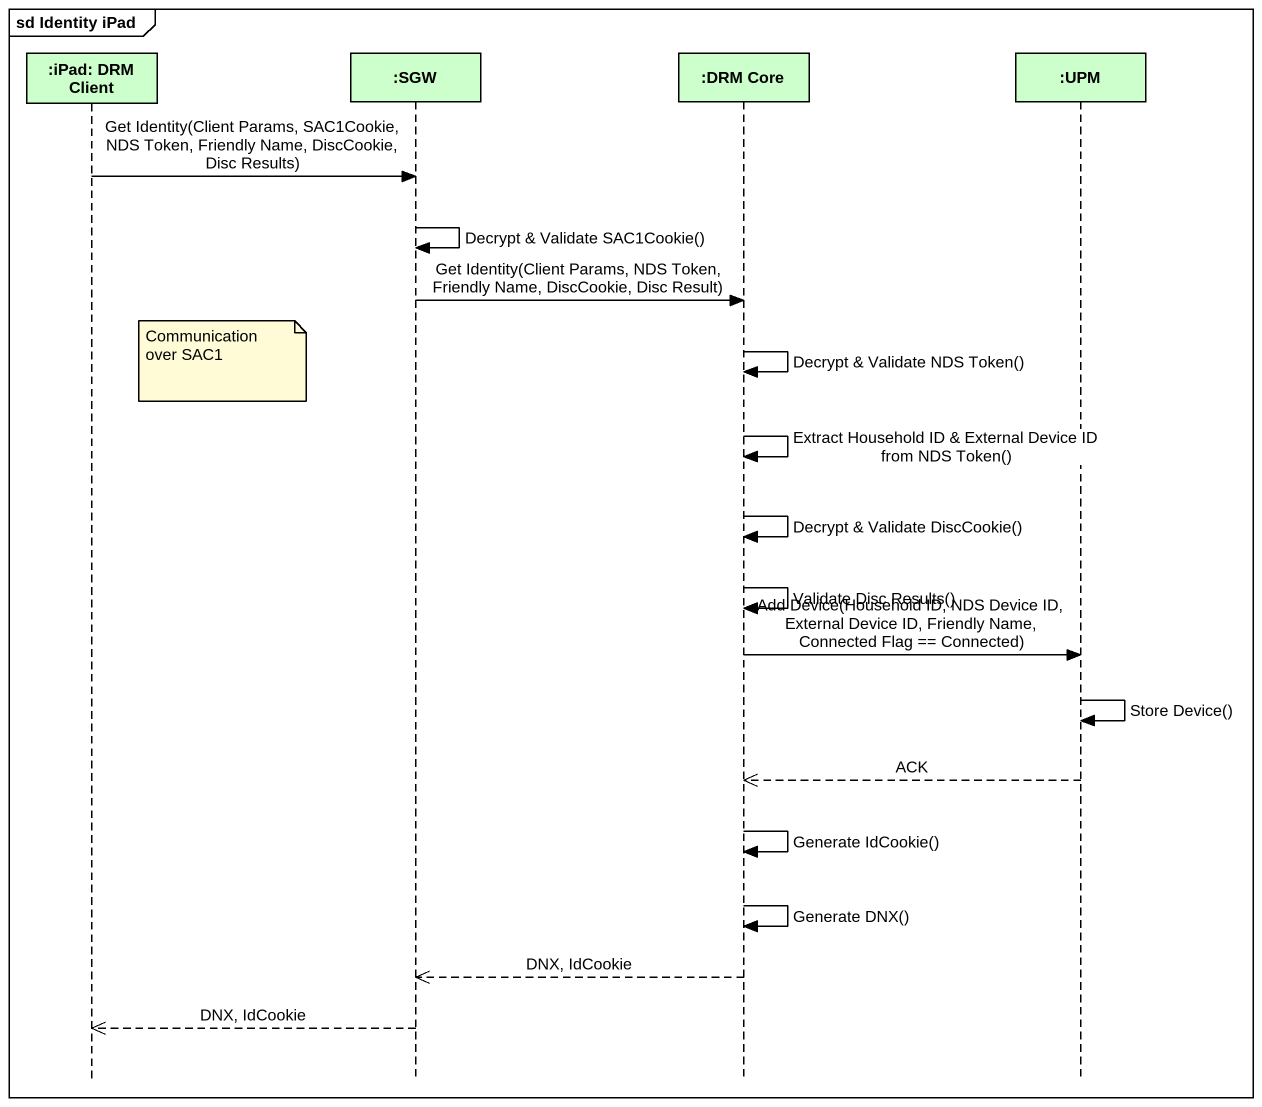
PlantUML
@startuml
mainframe sd Identity iPad
hide footbox
participant ":iPad: DRM Client" as iPad_DRM_Client #CCFFCC
participant ":SGW" as SGW #CCFFCC
participant ":DRM Core" as DRM_Core #CCFFCC
participant ":UPM" as UPM #CCFFCC

iPad_DRM_Client -> SGW : Get Identity(Client Params, SAC1Cookie, NDS Token, Friendly Name, DiscCookie, Disc Results)
SGW -> SGW : Decrypt & Validate SAC1Cookie()
SGW -> DRM_Core : Get Identity(Client Params, NDS Token, Friendly Name, DiscCookie, Disc Result)
DRM_Core -> DRM_Core : Decrypt & Validate NDS Token()
note right of iPad_DRM_Client : Communication over SAC1
DRM_Core -> DRM_Core : Extract Household ID & External Device ID from NDS Token()
DRM_Core -> DRM_Core : Decrypt & Validate DiscCookie()
DRM_Core -> DRM_Core : Validate Disc Results()
DRM_Core -> UPM : Add Device(Household ID, NDS Device ID, External Device ID, Friendly Name, Connected Flag == Connected)
UPM -> UPM : Store Device()
UPM -->> DRM_Core : ACK
DRM_Core -> DRM_Core : Generate IdCookie()
DRM_Core -> DRM_Core : Generate DNX()
DRM_Core -->> SGW : DNX, IdCookie
SGW -->> iPad_DRM_Client : DNX, IdCookie
@enduml
